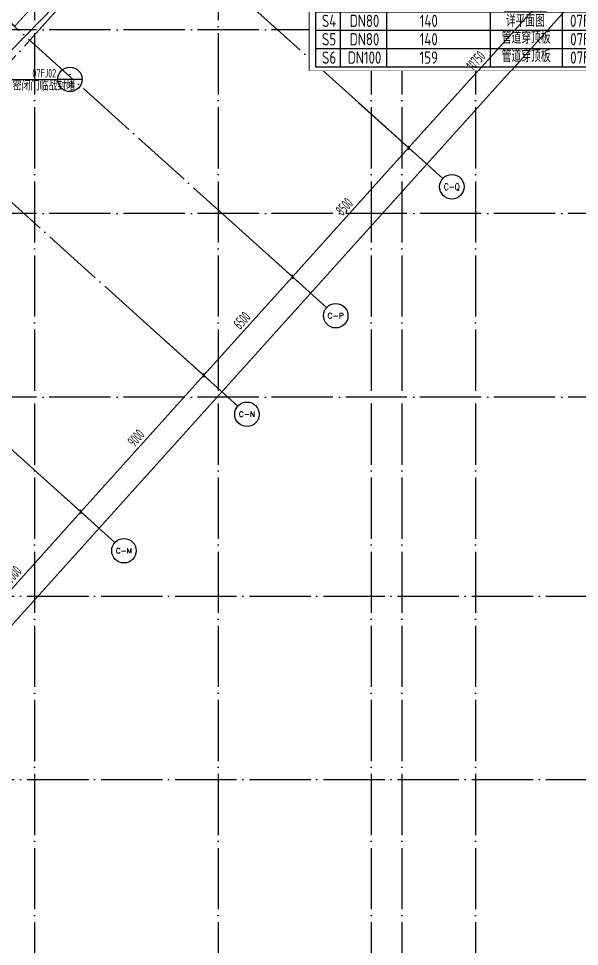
# Model space of a CAD drawing. Extents: x -473190 to 2138458, y -81875 to 2633646.
# Drawn here: x 1081579 to 1109052, y 20 to 45490 of the extents above; entities that cross this region are included whole.
import ezdxf
from ezdxf.enums import TextEntityAlignment as Align

# ---------------------------------------------------------------- set-up
doc = ezdxf.new("R2010")
doc.units = 0
doc.header["$LTSCALE"] = 1000
doc.linetypes.add('DASH', pattern=[0.35, 0.25, -0.1])
doc.linetypes.add('DOTE', pattern=[2.42, 2, -0.2, 0.02, -0.2])
for name, color, linetype in [('AXIS', 3, 'Continuous'), ('AXIS_TEXT', 7, 'Continuous'), ('DIM_IDEN', 3, 'Continuous'), ('DOTE', 1, 'DOTE'), ('PUB_TEXT', 7, 'Continuous'), ('TEXT-KD', 1, 'Continuous'), ('tk', 7, 'Continuous'), ('图层1', 7, 'Continuous')]:
    doc.layers.add(name, color=color, linetype=linetype)
doc.styles.add('_TCH_AXIS', font='COMPLEX', dxfattribs={"bigfont": 'GBCBIG'})
doc.styles.add('_TCH_DIM_T3', font='tssdeng.shx', dxfattribs={"width": 0.564706, "bigfont": '@@@tssdchn.shx'})
doc.styles.add('COMPLEX', font='COMPLEX.shx', dxfattribs={"width": 0.65})
doc.styles.add('TYDG_02', font='TSSDENG', dxfattribs={"width": 0.8, "bigfont": 'TSSDCHN'})
doc.dimstyles.new('_TCH_ARCH&&150', dxfattribs={"dimtxt": 525, "dimasz": 150, "dimexe": 375, "dimexo": 450, "dimgap": 150, "dimtad": 1, "dimdec": 0, "dimzin": 0, "dimdsep": 46, "dimtxsty": '_TCH_DIM_T3', "dimblk": 'ARCHTICK', "dimcen": 0.09, "dimclrt": 7, "dimazin": 2, "dimtfac": 1, "dimtdec": 0, "dimtix": 1, "dimtmove": 2, "dimatfit": 3, "dimfxl": 0, "dimtolj": 1, "dimtzin": 0, "dimarcsym": 0})

# ---------------------------------------------------------------- blocks, each defined once
blk = doc.blocks.new('A$C022A711F')
at = {"layer": 'tk', "elevation": 0}
blk.add_lwpolyline([(-28142, 9751), (-2153, 9751), (-2153, 2084), (-28142, 2084)], close=True, dxfattribs=at)
blk.add_wipeout([(-28142, 9751), (-2153, 9751), (-2153, 2084), (-28142, 2084)]).translate(0, 0, 0).dxf.layer = 'tk'
at = {"layer": 'TEXT-KD', "extrusion": (1.68529e-17, -6.45804e-06, 1)}
for p, q in [((-27853, 9472, 0), (-27853, 2272, 0)), ((-27853, 9472, 0), (-2325, 9472, 0)), ((-2325, 9472, 0), (-2325, 2272, 0)), ((-27853, 8572, 0), (-2325, 8572, 0)), ((-26648, 8572, 0), (-26648, 2272, 0)), ((-24377, 8572, 0), (-24377, 2272, 0)), ((-19291, 8572, 0), (-19291, 2272, 0)), ((-15763, 8572, 0), (-15763, 2272, 0)), ((-11858, 8572, 0), (-11858, 2272, 0)), ((-27853, 7672, 0), (-2325, 7672, 0)), ((-27853, 6772, 0), (-2325, 6772, 0)), ((-27853, 5872, 0), (-2325, 5872, 0)), ((-27853, 4972, 0), (-2325, 4972, 0)), ((-27853, 4072, 0), (-2325, 4072, 0)), ((-27853, 3172), (-2325, 3172)), ((-27853, 2272, 0), (-2325, 2272, 0))]:
    blk.add_line(p, q, dxfattribs=at)
at = {"layer": 'TEXT-KD', "extrusion": (1.68529e-17, -6.45804e-06, 1), "style": 'TYDG_02', "width": 0.8}
for s, height, p in [('战时管道预留预埋防护密闭套管', 600, (-19228, 9022, 0)), ('序号', 600, (-27177, 8122, 0)), ('公称直径', 600, (-25448, 8122, 0)), ('套管直径D3（mm）', 600, (-21741, 8122, 0)), ('中心标高（m）', 600, (-17533, 8122, 0)), ('做  法', 600, (-14068, 8122, 0)), ('备  注', 600, (-9224, 8122, 0)), ('S1', 600, (-27185, 7222, 0)), ('DN25', 600, (-25448, 7222, 0)), ('48', 600, (-22303, 7222, 0)), ('详平面图', 600, (-17533, 7222, 0)), ('07FS02-14', 600, (-13963, 7222, 0)), ('战时加压给水管道', 600, (-9427, 7198, 0)), ('S2', 600, (-27185, 6322, 0)), ('DN50', 600, (-25448, 6322, 0)), ('114', 600, (-22303, 6322, 0)), ('管道穿顶板', 600, (-17602, 6298, 0)), ('07FS02-14', 600, (-13963, 6322, 0)), ('战时给水/供油管道,顶板下安装防护密闭阀门', 580, (-6991, 6306, 0)), ('S3', 600, (-27185, 5422, 0)), ('DN50', 600, (-25448, 5422, 0)), ('114', 600, (-22303, 5422, 0)), ('详平面图', 600, (-17570, 5425, 0)), ('07FS02-14', 600, (-13963, 5422, 0)), ('战时给水/供油管道', 600, (-9363, 5485, 0)), ('S4', 600, (-27185, 4522, 0)), ('DN80', 600, (-25448, 4522, 0)), ('140', 600, (-22303, 4522, 0)), ('详平面图', 600, (-17570, 4525, 0)), ('07FS02-14', 600, (-13963, 4522, 0)), ('战时压力排水管道', 600, (-9365, 4544, 0)), ('S5', 600, (-27185, 3622, 0)), ('DN80', 600, (-25448, 3622, 0)), ('140', 600, (-22303, 3622, 0)), ('管道穿顶板', 600, (-17533, 3703, 0)), ('07FS02-15', 600, (-13963, 3622, 0)), ('战时压力排水管道,顶板下安装防护密闭阀门', 600, (-7132, 3644, 0)), ('S6', 600, (-27185, 2722, 0)), ('DN100', 600, (-25448, 2722, 0)), ('159', 600, (-22303, 2722, 0)), ('管道穿顶板', 600, (-17533, 2803, 0)), ('07FS02-15', 600, (-13963, 2722, 0)), ('战时压力排水管道,顶板下安装防护密闭阀门', 600, (-7132, 2744, 0))]:
    blk.add_text(s, height=height, dxfattribs=at).set_placement(p, align=Align.MIDDLE_CENTER)
blk = doc.blocks.new('A$C26D95103')
at = {"layer": 'tk'}
blk.add_blockref('A$C022A711F', (4117.7, -118784.9), dxfattribs=at)
blk = doc.blocks.new('_ArchTick')
at = {"color": 0, "linetype": 'ByBlock', "const_width": 0.4}
blk.add_lwpolyline([(-0.5, -0.5), (0.5, 0.5)], dxfattribs=at)
blk = doc.blocks.new('*D1818')
at = {"layer": 'AXIS', "color": 0, "lineweight": -2, "transparency": 16777216}
for p, q in [((1082173, 23527), (1084904, 21068)), ((1078603, 14630), (1084625, 21319)), ((1076150, 16838), (1078881, 14379))]:
    blk.add_line(p, q, dxfattribs=at)
at = {"layer": 'Defpoints', "color": 0, "transparency": 16777216}
for p in [(1081838, 23828), (1084625, 21319), (1075816, 17140)]:
    blk.add_point(p, dxfattribs=at)
at = {"layer": 'AXIS', "color": 0, "lineweight": -2, "transparency": 16777216, "xscale": 150, "yscale": 150, "zscale": 150}
for p, rotation in [((1084625, 21319), 47.99999999999491), ((1078603, 14630), 227.9999999999949)]:
    blk.add_blockref('_ArchTick', p, dxfattribs=dict(at, rotation=rotation))
at = {"layer": 'AXIS', "color": 7, "transparency": 16777216, "insert": (1081307, 18250), "char_height": 525, "attachment_point": 5, "rotation": 48, "style": '_TCH_DIM_T3'}
blk.add_mtext('\\A1;9000', dxfattribs=at)
blk = doc.blocks.new('*D1819')
at = {"layer": 'AXIS', "color": 0, "lineweight": -2, "transparency": 16777216}
for p, q in [((1088195, 30215), (1090926, 27756)), ((1084625, 21319), (1090647, 28007)), ((1082173, 23527), (1084904, 21068))]:
    blk.add_line(p, q, dxfattribs=at)
at = {"layer": 'Defpoints', "color": 0, "transparency": 16777216}
for p in [(1087860, 30516), (1090647, 28007), (1081838, 23828)]:
    blk.add_point(p, dxfattribs=at)
at = {"layer": 'AXIS', "color": 0, "lineweight": -2, "transparency": 16777216, "xscale": 150, "yscale": 150, "zscale": 150}
for p, rotation in [((1090647, 28007), 47.9999999999966), ((1084625, 21319), 227.9999999999966)]:
    blk.add_blockref('_ArchTick', p, dxfattribs=dict(at, rotation=rotation))
at = {"layer": 'AXIS', "color": 7, "transparency": 16777216, "insert": (1087329, 24939), "char_height": 525, "attachment_point": 5, "rotation": 48, "style": '_TCH_DIM_T3'}
blk.add_mtext('\\A1;9000', dxfattribs=at)
blk = doc.blocks.new('*D1820')
at = {"layer": 'AXIS', "color": 0, "lineweight": -2, "transparency": 16777216}
for p, q in [((1092544, 35045), (1095275, 32586)), ((1090647, 28007), (1094996, 32837)), ((1088195, 30215), (1090926, 27756))]:
    blk.add_line(p, q, dxfattribs=at)
at = {"layer": 'Defpoints', "color": 0, "transparency": 16777216}
for p in [(1092210, 35347), (1094996, 32837), (1087860, 30516)]:
    blk.add_point(p, dxfattribs=at)
at = {"layer": 'AXIS', "color": 0, "lineweight": -2, "transparency": 16777216, "xscale": 150, "yscale": 150, "zscale": 150}
for p, rotation in [((1094996, 32837), 47.99999999999564), ((1090647, 28007), 227.9999999999957)]:
    blk.add_blockref('_ArchTick', p, dxfattribs=dict(at, rotation=rotation))
at = {"layer": 'AXIS', "color": 7, "transparency": 16777216, "insert": (1092515, 30698), "char_height": 525, "attachment_point": 5, "rotation": 48, "style": '_TCH_DIM_T3'}
blk.add_mtext('\\A1;6500', dxfattribs=at)
blk = doc.blocks.new('*D1821')
at = {"layer": 'AXIS', "color": 0, "lineweight": -2, "transparency": 16777216}
for p, q in [((1098232, 41362), (1100963, 38903)), ((1094996, 32837), (1100684, 39154)), ((1092544, 35045), (1095275, 32586))]:
    blk.add_line(p, q, dxfattribs=at)
at = {"layer": 'Defpoints', "color": 0, "transparency": 16777216}
for p in [(1097897, 41663), (1100684, 39154), (1092210, 35347)]:
    blk.add_point(p, dxfattribs=at)
at = {"layer": 'AXIS', "color": 0, "lineweight": -2, "transparency": 16777216, "xscale": 150, "yscale": 150, "zscale": 150}
for p, rotation in [((1100684, 39154), 47.99999999999571), ((1094996, 32837), 227.9999999999957)]:
    blk.add_blockref('_ArchTick', p, dxfattribs=dict(at, rotation=rotation))
at = {"layer": 'AXIS', "color": 7, "transparency": 16777216, "insert": (1097534, 36272), "char_height": 525, "attachment_point": 5, "rotation": 48, "style": '_TCH_DIM_T3'}
blk.add_mtext('\\A1;8500', dxfattribs=at)
blk = doc.blocks.new('*D1822')
at = {"layer": 'AXIS', "color": 0, "lineweight": -2, "transparency": 16777216}
for p, q in [((1105425, 49351), (1108156, 46892)), ((1100684, 39154), (1107877, 47143)), ((1098232, 41362), (1100963, 38903))]:
    blk.add_line(p, q, dxfattribs=at)
at = {"layer": 'Defpoints', "color": 0, "transparency": 16777216}
for p in [(1105090, 49652), (1107877, 47143), (1097897, 41663)]:
    blk.add_point(p, dxfattribs=at)
at = {"layer": 'AXIS', "color": 0, "lineweight": -2, "transparency": 16777216, "xscale": 150, "yscale": 150, "zscale": 150}
for p, rotation in [((1107877, 47143), 47.99999999999559), ((1100684, 39154), 227.9999999999956)]:
    blk.add_blockref('_ArchTick', p, dxfattribs=dict(at, rotation=rotation))
at = {"layer": 'AXIS', "color": 7, "transparency": 16777216, "insert": (1103974, 43425), "char_height": 525, "attachment_point": 5, "rotation": 48, "style": '_TCH_DIM_T3'}
blk.add_mtext('\\A1;10750', dxfattribs=at)
blk = doc.blocks.new('*D1823')
at = {"layer": 'AXIS', "color": 0, "lineweight": -2, "transparency": 16777216}
for p, q in [((1105425, 49351), (1109048, 46089)), ((1019273, -53056), (1108769, 46340)), ((1015929, -50045), (1019551, -53307))]:
    blk.add_line(p, q, dxfattribs=at)
at = {"layer": 'Defpoints', "color": 0, "transparency": 16777216}
for p in [(1105090, 49652), (1108769, 46340), (1015594, -49743)]:
    blk.add_point(p, dxfattribs=at)
at = {"layer": 'AXIS', "color": 0, "lineweight": -2, "transparency": 16777216, "xscale": 150, "yscale": 150, "zscale": 150}
for p, rotation in [((1108769, 46340), 47.99999999999579), ((1019273, -53056), 227.9999999999958)]:
    blk.add_blockref('_ArchTick', p, dxfattribs=dict(at, rotation=rotation))
at = {"layer": 'AXIS', "color": 7, "transparency": 16777216, "insert": (1063714, -3082), "char_height": 525, "attachment_point": 5, "rotation": 48, "style": '_TCH_DIM_T3'}
blk.add_mtext('\\A1;133750', dxfattribs=at)
blk = doc.blocks.new('_AXISO')
blk.add_circle((0, 0), 0.5)
at = {"layer": 'AXIS_TEXT', "style": 'COMPLEX', "width": 1.041667}
blk.add_attdef('A', text='', height=0.56, dxfattribs=at).set_placement((-0.25, -0.28), (0.25, -0.28), align=Align.FIT)

msp = doc.modelspace()

# ---------------------------------------------------------------- linework, layer by layer
msp.add_lwpolyline([(1112156.7, 75580.2), (1058245.2, 20445.9), (1054306.6, 23992.3), (1056358.3, 26249), (1048706.7, 33205.4), (1048706.7, 35640.6), (1047031.7, 35643), (1019281.7, 35643), (1019477.2, 102367.4), (1046081.7, 102367.4), (1046081.7, 96967.4), (1043106.7, 96967.4), (1043106.7, 95017.4), (1057856.7, 95017.4), (1057856.7, 150642.4)])
at = {"layer": 'AXIS'}
for p, q in [((1087860.3, 30516.2), (1092319.2, 26501.4)), ((1081838.1, 23827.9), (1086297, 19813.1))]:
    msp.add_line(p, q, dxfattribs=at)
at = {"layer": 'DOTE', "color": 16, "linetype": 'DOTE', "ltscale": 1.5}
for p, q in [((1082356.7, 171823.5), (1082356.7, -58315.4)), ((1091356.7, 171823.5), (1091356.7, -58315.4)), ((1098856.7, 171823.5), (1098856.7, -58315.4)), ((900498, 17192.4), (1158685.6, 17192.4)), ((900498, 8192.4), (1158685.6, 8192.4))]:
    msp.add_line(p, q, dxfattribs=at)
at = {"layer": 'DOTE', "color": 127, "linetype": 'DOTE', "ltscale": 1.5}
for p, q in [((1100356.7, 171823.5), (1100356.7, -58315.4)), ((1103956.7, 171823.5), (1103956.7, -58315.4)), ((999286.8, -47574.7), (1131902.7, 99710.1)), ((1074258.1, 62948.1), (1097897.2, 41663.3)), ((1068570.5, 56631.4), (1092209.6, 35346.6)), ((1064221.1, 51800.9), (1087860.3, 30516.2)), ((1058199, 45112.6), (1081838.1, 23827.9)), ((1158685.6, 44942.4), (1029856.7, 44942.4)), ((1158685.6, 35942.4), (1029856.7, 35942.4)), ((1158685.6, 26942.4), (1029856.7, 26942.4))]:
    msp.add_line(p, q, dxfattribs=at)
at = {"layer": '图层1', "color": 6, "linetype": 'DASH', "const_width": 50}
msp.add_lwpolyline([(1077892.1, 60184.7), (1087332.9, 51642.3), (1081396.4, 45117.3), (1071955.6, 53659.8)], close=True, dxfattribs=at)

# ---------------------------------------------------------------- block references
at = {"layer": 'AXIS'}
ref = msp.add_blockref('_AXISO', (1097114.4, 30930.3), dxfattribs=dict(at, xscale=1200, yscale=1200, zscale=1200))
ref.add_attrib('A', 'C-P', dxfattribs={"layer": 'AXIS_TEXT', "height": 261.89, "style": '_TCH_AXIS'}).set_placement((1096715.3, 30799.4), (1097513.5, 30799.4), align=Align.FIT)
ref = msp.add_blockref('_AXISO', (1092765, 26099.9), dxfattribs=dict(at, xscale=1200, yscale=1200, zscale=1200))
ref.add_attrib('A', 'C-N', dxfattribs={"layer": 'AXIS_TEXT', "height": 254.69, "style": '_TCH_AXIS'}).set_placement((1092364.8, 25972.6), (1093165.3, 25972.6), align=Align.FIT)
ref = msp.add_blockref('_AXISO', (1086742.9, 19411.6), dxfattribs=dict(at, xscale=1200, yscale=1200, zscale=1200))
ref.add_attrib('A', 'C-M', dxfattribs={"layer": 'AXIS_TEXT', "height": 247.86, "style": '_TCH_AXIS'}).set_placement((1086341.6, 19287.7), (1087144.2, 19287.7), align=Align.FIT)

# ---------------------------------------------------------------- dimensions: what is measured, and where the dimension line sits
for p1, p2, picture, middle in [((1081838.1, 23827.9), (1087860.3, 30516.2), '*D1819', (1087329.4, 24938.8)), ((1075815.9, 17139.6), (1081838.1, 23827.9), '*D1818', (1081307.3, 18250.5))]:
    dim = msp.add_aligned_dim(p1=p1, p2=p2, distance=-3750, dimstyle='_TCH_ARCH&&150', dxfattribs=at)
    dim.commit()
    dim.dimension.update_dxf_attribs({"geometry": picture, "text_midpoint": middle})

# ---------------------------------------------------------------- next in the draw order: block references
msp.add_blockref('A$C26D95103', (1119856.7, 159640.6))

# ---------------------------------------------------------------- next in the draw order: linework, layer by layer
for p, q in [((1097897.2, 41663.3), (1102356.1, 37648.6)), ((1092209.6, 35346.6), (1096668.5, 31331.8))]:
    msp.add_line(p, q, dxfattribs=at)
at = {"layer": 'DIM_IDEN'}
for p in [(1080680.5, 42509.9), (1084698.1, 42509.9)]:
    msp.add_line(p, (1083498.1, 42509.9), dxfattribs=at)
msp.add_circle((1084098.1, 42509.9), 600, dxfattribs=at)

# ---------------------------------------------------------------- next in the draw order: block references
at = {"layer": 'AXIS'}
ref = msp.add_blockref('_AXISO', (1102802, 37247.1), dxfattribs=dict(at, xscale=1200, yscale=1200, zscale=1200))
ref.add_attrib('A', 'C-Q', dxfattribs={"layer": 'AXIS_TEXT', "height": 320.45, "style": '_TCH_AXIS', "width": 0.807692}).set_placement((1102413.8, 37086.8), (1103190.2, 37086.8), align=Align.FIT)

# ---------------------------------------------------------------- next in the draw order: texts
at = {"layer": 'PUB_TEXT', "style": 'TYDG_02'}
for s, width, p in [('07FJ02', 0.64, (1082255.5, 42603.6)), ('防护密闭门临战封堵', 0.8, (1080422.2, 41967.2))]:
    msp.add_text(s, height=420, dxfattribs=dict(at, width=width)).set_placement(p)
for s, height, width, p, p2 in [('-', 318.1, 0.962963, (1084013.3, 42620.3), (1084182.9, 42620.3)), ('115', 247.42, 1.238095, (1083862.4, 42140.7), (1084333.7, 42140.7))]:
    msp.add_text(s, height=height, dxfattribs=dict(at, width=width)).set_placement(p, p2, align=Align.FIT)

# ---------------------------------------------------------------- next in the draw order: dimensions: what is measured, and where the dimension line sits
at = {"layer": 'AXIS'}
for p1, p2, distance, picture, middle in [((1015594.2, -49743.5), (1105090.4, 49652.1), -4950, '*D1823', (1063714.3, -3081.8)), ((1097897.2, 41663.3), (1105090.4, 49652.1), -3750, '*D1822', (1103974.1, 43424.5)), ((1092209.6, 35346.6), (1097897.2, 41663.3), -3750, '*D1821', (1097533.7, 36271.7)), ((1087860.3, 30516.2), (1092209.6, 35346.6), -3750, '*D1820', (1092515.2, 30698.2))]:
    dim = msp.add_aligned_dim(p1=p1, p2=p2, distance=distance, dimstyle='_TCH_ARCH&&150', dxfattribs=at)
    dim.commit()
    dim.dimension.update_dxf_attribs({"geometry": picture, "text_midpoint": middle})

doc.saveas('drawing.dxf')
